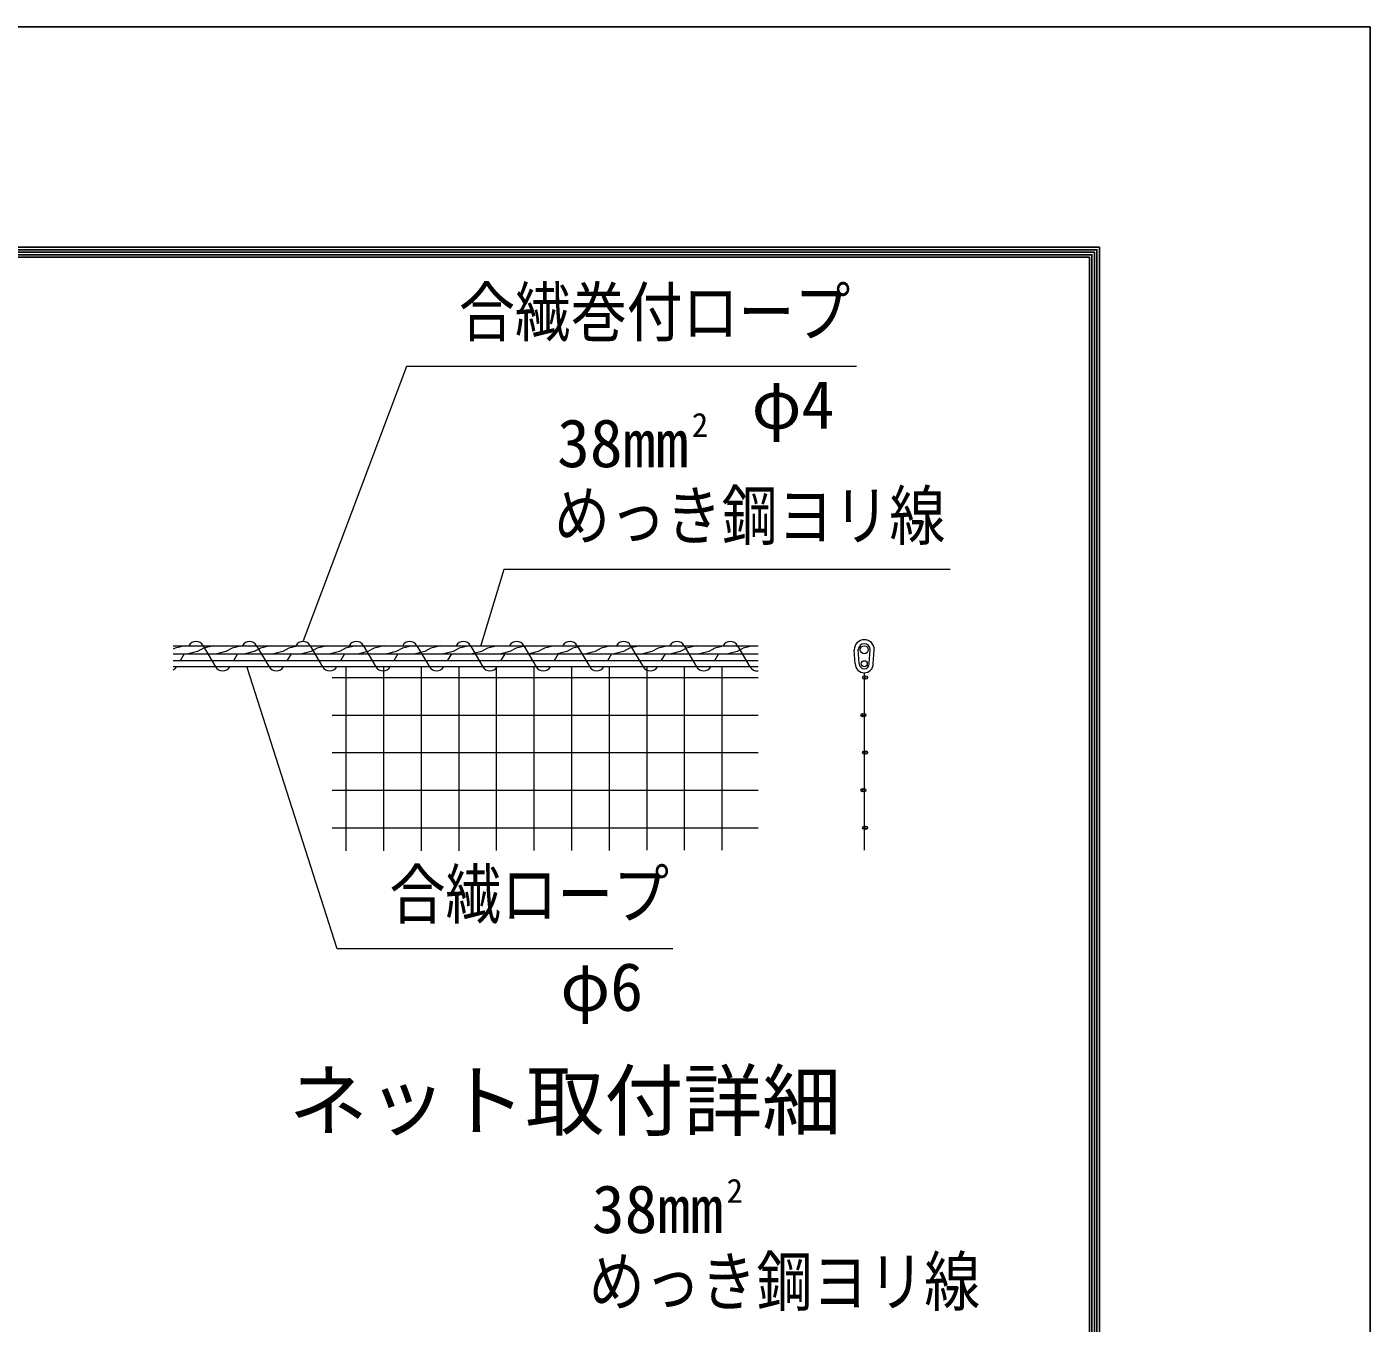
# Model space of a CAD drawing. Units: millimetres, scale not verified. Extents: x -12599 to 12601, y -8909 to 8911.
# Drawn here: x 8581 to 12601, y 5029 to 8911 of the extents above; entities that cross this region are included whole.
import ezdxf
from ezdxf.enums import TextEntityAlignment as Align

# ---------------------------------------------------------------- set-up
doc = ezdxf.new("R2010")
doc.units = ezdxf.units.MM
doc.header["$LTSCALE"] = 30
for name, color, linetype, lineweight in [('0-2_D-STR3', 3, 'Continuous', 13), ('0-9_D-STR-TXT', 7, 'Continuous', 13), ('0-B_D-STR2', 7, 'Continuous', 13), ('0-C_D-TTL', 7, 'Continuous', 25)]:
    doc.layers.add(name, color=color, linetype=linetype, lineweight=lineweight)
doc.layers.add('0-A_D-TTL-TXT', color=7, linetype='Continuous')
doc.styles.add('ＭＳ ゴシック', font='')
doc.styles.get('ＭＳ ゴシック').set_extended_font_data('MS Gothic')

msp = doc.modelspace()

# ---------------------------------------------------------------- linework, layer by layer
at = {"layer": '0-2_D-STR3'}
for p, q in [((9019.13, 7057.8), (10769.13, 7057.8)), ((11060.14, 7003.37), (11057.14, 7045.37)), ((11072.11, 7004.23), (11069.11, 7046.23)), ((11102.14, 7004.23), (11105.14, 7046.23)), ((11114.11, 7003.37), (11117.11, 7045.37)), ((9019.13, 7033.8), (10769.13, 7033.8)), ((10769.13, 7012.8), (9019.13, 7012.8)), ((10769.13, 6994.8), (9019.13, 6994.8))]:
    msp.add_line(p, q, dxfattribs=at)
at = {"layer": '0-2_D-STR3', "color": 4}
for p, q in [((9108.75, 7057.8), (9146.06, 6994.8)), ((9268.65, 7057.8), (9305.96, 6994.8)), ((9428.56, 7057.8), (9465.87, 6994.8)), ((9588.46, 7057.8), (9625.77, 6994.8)), ((9748.37, 7057.8), (9785.67, 6994.8)), ((9908.27, 7057.8), (9945.58, 6994.8)), ((10068.17, 7057.8), (10105.48, 6994.8)), ((10228.08, 7057.8), (10265.39, 6994.8)), ((10387.98, 7057.8), (10425.29, 6994.8)), ((10547.89, 7057.8), (10585.19, 6994.8)), ((10707.79, 7057.8), (10745.1, 6994.8)), ((9051.89, 7033.8), (9039.46, 7012.8)), ((9211.8, 7033.8), (9199.36, 7012.8)), ((9371.7, 7033.8), (9359.27, 7012.8)), ((9531.61, 7033.8), (9519.17, 7012.8)), ((9691.51, 7033.8), (9679.07, 7012.8)), ((9851.41, 7033.8), (9838.98, 7012.8)), ((10011.32, 7033.8), (9998.88, 7012.8)), ((10171.22, 7033.8), (10158.79, 7012.8)), ((10331.13, 7033.8), (10318.69, 7012.8)), ((10491.03, 7033.8), (10478.59, 7012.8)), ((10650.93, 7033.8), (10638.5, 7012.8))]:
    msp.add_line(p, q, dxfattribs=at)
at = {"layer": '0-2_D-STR3'}
for points in [[(9055.13, 7057.8), (9025.12, 7050.86), (9019.13, 7047.4)], [(9140.12, 7057.8), (9110.11, 7050.86), (9091.71, 7040.24), (9064.1, 7033.8)], [(9225.11, 7057.8), (9195.1, 7050.86), (9176.7, 7040.24), (9149.09, 7033.8)], [(9310.1, 7057.8), (9280.1, 7050.86), (9261.69, 7040.24), (9234.08, 7033.8)], [(9395.1, 7057.8), (9365.09, 7050.86), (9346.68, 7040.24), (9319.07, 7033.8)], [(9480.09, 7057.8), (9450.08, 7050.86), (9431.68, 7040.24), (9404.07, 7033.8)], [(9565.08, 7057.8), (9535.07, 7050.86), (9516.67, 7040.24), (9489.06, 7033.8)], [(9650.07, 7057.8), (9620.06, 7050.86), (9601.66, 7040.24), (9574.05, 7033.8)], [(9735.06, 7057.8), (9705.05, 7050.86), (9686.65, 7040.24), (9659.04, 7033.8)], [(9820.06, 7057.8), (9790.05, 7050.86), (9771.64, 7040.24), (9744.03, 7033.8)], [(9905.05, 7057.8), (9875.04, 7050.86), (9856.63, 7040.24), (9829.02, 7033.8)], [(9990.04, 7057.8), (9960.03, 7050.86), (9941.63, 7040.24), (9914.02, 7033.8)], [(10075.03, 7057.8), (10045.02, 7050.86), (10026.62, 7040.24), (9999.01, 7033.8)], [(10160.02, 7057.8), (10130.01, 7050.86), (10111.61, 7040.24), (10084, 7033.8)], [(10245.01, 7057.8), (10215, 7050.86), (10196.6, 7040.24), (10168.99, 7033.8)], [(10330.01, 7057.8), (10300, 7050.86), (10281.59, 7040.24), (10253.98, 7033.8)], [(10415, 7057.8), (10384.99, 7050.86), (10366.59, 7040.24), (10338.97, 7033.8)], [(10499.99, 7057.8), (10469.98, 7050.86), (10451.58, 7040.24), (10423.97, 7033.8)], [(10584.98, 7057.8), (10554.97, 7050.86), (10536.57, 7040.24), (10508.96, 7033.8)], [(10669.97, 7057.8), (10639.96, 7050.86), (10621.56, 7040.24), (10593.95, 7033.8)], [(10754.96, 7057.8), (10724.95, 7050.86), (10706.55, 7040.24), (10678.94, 7033.8)]]:
    msp.add_lwpolyline(points, dxfattribs=at)
for centre, radius in [((11087.13, 7045.8), 12), ((11087.13, 7003.8), 9)]:
    msp.add_circle(centre, radius, dxfattribs=at)
for centre, radius, start, end in [((11087.13, 7045.8), 30, 0, 180), ((11087.13, 7045.8), 30, 0, 180), ((11087.13, 7045.8), 18, 0, 180), ((11087.13, 7003.8), 27, 180, 0), ((11087.13, 7003.8), 15, 180, 0)]:
    msp.add_arc(centre, radius, start, end, dxfattribs=at)
at = {"layer": '0-2_D-STR3', "color": 4}
for centre, start, end in [((9087.43, 7046.01), 28.93798, 151.06202), ((9247.33, 7046.01), 28.93798, 151.06202), ((9407.24, 7046.01), 28.93798, 151.06202), ((9567.14, 7046.01), 28.93798, 151.06202), ((9727.04, 7046.01), 28.93798, 151.06202), ((9886.95, 7046.01), 28.93798, 151.06202), ((10046.85, 7046.01), 28.93798, 151.06202), ((10206.76, 7046.01), 28.93798, 151.06202), ((10366.66, 7046.01), 28.93798, 151.06202), ((10526.56, 7046.01), 28.93798, 151.06202), ((10686.47, 7046.01), 28.93798, 151.06202), ((9007.48, 7006.59), 298.5737, 331.06202), ((9167.38, 7006.59), 208.93798, 331.06202), ((9327.28, 7006.59), 208.93798, 331.06202), ((9487.19, 7006.59), 208.93798, 331.06202), ((9647.09, 7006.59), 208.93798, 331.06202), ((9807, 7006.59), 208.93798, 331.06202), ((9966.9, 7006.59), 208.93798, 331.06202), ((10126.8, 7006.59), 208.93798, 331.06202), ((10286.71, 7006.59), 208.93798, 331.06202), ((10446.61, 7006.59), 208.93798, 331.06202), ((10606.52, 7006.59), 208.93798, 331.06202), ((10766.42, 7006.59), 208.93798, 276.37941)]:
    msp.add_arc(centre, 24.36, start, end, dxfattribs=at)
at = {"layer": '0-9_D-STR-TXT'}
for points in [[(11063.41, 7893.31), (9717.49, 7893.31), (9407.94, 7072.25)], [(11344.15, 7285.78), (10008.13, 7285.78), (9938.29, 7054.91)], [(10514.55, 6150.32), (9509.75, 6150.32), (9240.38, 6992.9)]]:
    msp.add_lwpolyline(points, dxfattribs=at)
at = {"layer": '0-B_D-STR2'}
for p, q in [((9536.89, 6443.3), (9536.89, 6994.8)), ((9649.39, 6443.53), (9649.39, 6994.8)), ((9761.89, 6443.76), (9761.89, 6994.8)), ((9874.39, 6443.99), (9874.39, 6994.8)), ((9986.89, 6444.22), (9986.89, 6994.8)), ((10099.39, 6444.44), (10099.39, 6994.8)), ((10211.89, 6444.67), (10211.89, 6994.8)), ((10324.39, 6444.9), (10324.39, 6994.8)), ((10436.89, 6445.13), (10436.89, 6994.8)), ((10549.39, 6445.36), (10549.39, 6994.8)), ((10661.89, 6445.58), (10661.89, 6994.8)), ((9494.32, 6962.56), (10769.13, 6962.56)), ((11087.13, 6976.8), (11087.13, 6445.8)), ((9494.32, 6850.06), (10769.13, 6850.06)), ((9494.32, 6737.56), (10769.13, 6737.56)), ((9494.32, 6625.06), (10769.13, 6625.06)), ((9494.32, 6512.56), (10769.13, 6512.56))]:
    msp.add_line(p, q, dxfattribs=at)
for centre in [(11087.13, 6962.56), (11092.13, 6962.56), (11082.13, 6850.06), (11087.13, 6850.06), (11087.13, 6737.56), (11092.13, 6737.56), (11082.13, 6625.06), (11087.13, 6625.06), (11087.13, 6512.56), (11092.13, 6512.56)]:
    msp.add_circle(centre, 5, dxfattribs=at)
at = {"layer": '0-C_D-TTL', "color": 2}
msp.add_lwpolyline([(-12599.04, 8910.68), (12600.96, 8910.68), (12600.96, -8909.32), (-12599.04, -8909.32)], close=True, dxfattribs=at)
at = {"layer": '0-C_D-TTL'}
for points in [[(-11789.04, 8250.68), (11790.96, 8250.68), (11790.96, -8249.32), (-11789.04, -8249.32)], [(-11781.54, 8243.18), (11783.46, 8243.18), (11783.46, -8241.82), (-11781.54, -8241.82)], [(-11774.04, 8235.68), (11775.96, 8235.68), (11775.96, -8234.32), (-11774.04, -8234.32)], [(-11766.54, 8228.18), (11768.46, 8228.18), (11768.46, -8226.82), (-11766.54, -8226.82)], [(-11759.04, 8220.68), (11760.96, 8220.68), (11760.96, -8219.32), (-11759.04, -8219.32)]]:
    msp.add_lwpolyline(points, close=True, dxfattribs=at)

# ---------------------------------------------------------------- texts
at = {"layer": '0-9_D-STR-TXT', "style": 'ＭＳ ゴシック', "width": 0.85}
for s, p in [('合繊巻付ロープ', (9874.07, 7941.34)), ('めっき鋼ヨリ線', (10158.62, 7331.91)), ('合繊ロープ', (9666.33, 6198.36)), ('めっき鋼ヨリ線', (10262.73, 5038.75))]:
    msp.add_text(s, height=144.3, dxfattribs=at).set_placement(p, align=Align.BOTTOM_LEFT)
at = {"layer": '0-9_D-STR-TXT', "style": 'ＭＳ ゴシック'}
for s, height, p in [('φ4', 144.3, (10750.13, 7664.09)), ('38mm', 144.3, (10167.75, 7548.98)), ('2', 72.14, (10570.98, 7661.26)), ('φ6', 144.3, (10177.71, 5921.1)), ('38mm', 144.3, (10271.87, 5255.82)), ('2', 72.14, (10675.1, 5368.1))]:
    msp.add_text(s, height=height, dxfattribs=at).set_placement(p, align=Align.BOTTOM_LEFT)
at = {"layer": '0-A_D-TTL-TXT', "style": 'ＭＳ ゴシック'}
msp.add_text('ネット取付詳細', height=173.1, dxfattribs=at).set_placement((9364.87, 5557.22), align=Align.BOTTOM_LEFT)

doc.saveas('drawing.dxf')
